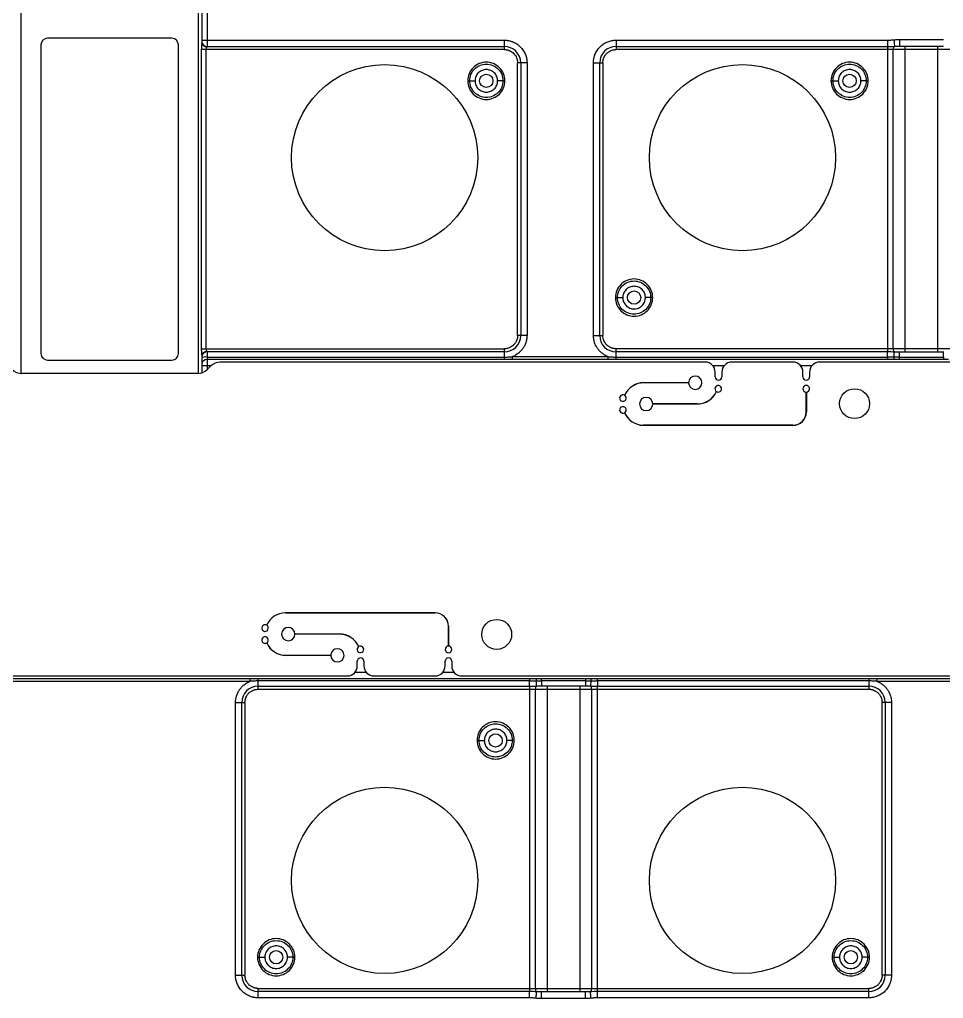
# Model space of a CAD drawing. Header units: millimetres. Extents: x -1 to 1576, y 30 to 633.
# Drawn here: x 791.5 to 930.4, y 334.9 to 482.1 of the extents above; entities that cross this region are included whole.
import ezdxf

# ---------------------------------------------------------------- set-up
doc = ezdxf.new("R2010")
doc.units = ezdxf.units.MM

msp = doc.modelspace()

# ---------------------------------------------------------------- linework, layer by layer
at = {"color": 7, "linetype": 'Continuous', "lineweight": 25}
for p, q in [((791.68, 428.85), (791.68, 535.27)), ((818.35, 428.85), (818.35, 535.27)), ((819.65, 486.15), (819.65, 477.97)), ((818.85, 485.35), (818.85, 478.78)), ((814.35, 479.25), (795.68, 479.25)), ((818.85, 478.65), (818.83, 478.39)), ((818.85, 478.97), (864.35, 478.97)), ((864.35, 478.97), (864.35, 477.55)), ((881.17, 478.97), (921.98, 478.97)), ((881.17, 478.97), (881.17, 477.55)), ((923.77, 479.05), (930.39, 479.05)), ((794.68, 478.25), (794.68, 431.85)), ((815.35, 431.85), (815.35, 478.25)), ((818.79, 477.55), (818.79, 432.55)), ((864.35, 477.55), (819.5, 477.55)), ((819.5, 432.55), (819.5, 477.55)), ((819.65, 478.02), (864.35, 478.02)), ((881.17, 478.02), (921.98, 478.02)), ((972.99, 477.55), (881.17, 477.55)), ((921.98, 478.02), (921.98, 432.08)), ((922.86, 432.55), (922.86, 477.55)), ((923.72, 478.05), (923.77, 478.06)), ((923.77, 478.05), (930.39, 478.05)), ((924.6, 478.05), (924.6, 432.05)), ((929.56, 432.05), (929.56, 478.05)), ((867.77, 475.55), (866.35, 475.55)), ((866.35, 434.55), (866.35, 475.55)), ((866.82, 475.55), (866.82, 434.55)), ((867.77, 475.55), (867.77, 434.55)), ((877.76, 434.55), (877.76, 475.55)), ((877.76, 475.55), (879.17, 475.55)), ((878.7, 434.55), (878.7, 475.55)), ((879.17, 475.55), (879.17, 434.55)), ((867.77, 434.55), (866.35, 434.55)), ((877.76, 434.55), (879.17, 434.55)), ((819.5, 432.55), (864.35, 432.55)), ((819.65, 432.13), (819.65, 429.41)), ((864.35, 432.08), (819.65, 432.08)), ((864.35, 432.55), (864.35, 431.31)), ((865.61, 431.38), (879.91, 431.38)), ((881.17, 431.31), (881.17, 432.55)), ((972.99, 432.55), (881.17, 432.55)), ((921.98, 432.08), (881.17, 432.08)), ((923.77, 432.04), (923.67, 432.05)), ((930.39, 432.05), (923.77, 432.05)), ((930.44, 432.05), (930.39, 432.05)), ((795.68, 430.85), (814.35, 430.85)), ((818.85, 430.23), (818.85, 428.94)), ((818.85, 430.05), (820.3, 430.05)), ((819.65, 431.31), (864.35, 431.31)), ((864.35, 430.94), (819.65, 430.94)), ((820.21, 429.97), (819.68, 429.44)), ((894.57, 430.55), (821.62, 430.55)), ((879.91, 430.94), (865.61, 430.94)), ((881.17, 431.31), (921.98, 431.31)), ((921.98, 430.94), (881.17, 430.94)), ((895.69, 430.05), (897.45, 430.05)), ((907.77, 430.55), (898.57, 430.55)), ((908.89, 430.05), (910.65, 430.05)), ((1002.21, 430.55), (911.77, 430.55)), ((923.77, 431.28), (930.39, 431.28)), ((930.39, 430.95), (923.77, 430.95)), ((930.39, 431.28), (930.39, 430.95)), ((818.27, 428.85), (791.77, 428.85)), ((896.07, 428.35), (896.07, 429.05)), ((897.07, 429.05), (897.07, 428.35)), ((909.27, 428.35), (909.27, 429.05)), ((910.27, 429.05), (910.27, 428.35)), ((885.35, 427.46), (892.07, 427.46)), ((892.07, 427.45), (885.35, 427.45)), ((909.77, 423.05), (909.77, 426.05)), ((909.78, 426.05), (909.78, 423.05)), ((886.69, 424.26), (893.37, 424.26)), ((893.37, 424.25), (886.69, 424.25)), ((885.26, 421.06), (907.77, 421.06)), ((907.77, 421.05), (885.26, 421.05)), ((831.44, 392.86), (853.95, 392.86)), ((853.95, 392.85), (831.44, 392.85)), ((855.95, 387.85), (855.95, 390.85)), ((855.96, 390.85), (855.96, 387.85)), ((832.87, 389.66), (839.55, 389.66)), ((839.55, 389.65), (832.87, 389.65)), ((831.53, 386.46), (838.25, 386.46)), ((838.25, 386.45), (831.53, 386.45)), ((842.25, 384.85), (842.25, 385.55)), ((843.25, 385.55), (843.25, 384.85)), ((855.45, 384.85), (855.45, 385.55)), ((856.45, 385.55), (856.45, 384.85)), ((721.46, 383.35), (840.75, 383.35)), ((783.94, 382.97), (826.09, 382.97)), ((827.35, 382.96), (868.16, 382.96)), ((843.63, 383.85), (841.87, 383.85)), ((844.75, 383.35), (853.95, 383.35)), ((856.83, 383.85), (855.07, 383.85)), ((857.95, 383.35), (948.39, 383.35)), ((869.95, 382.95), (876.57, 382.95)), ((878.36, 382.96), (919.17, 382.96)), ((920.43, 382.97), (933.73, 382.97)), ((826.09, 382.53), (783.94, 382.53)), ((868.16, 382.6), (827.35, 382.6)), ((827.35, 381.35), (827.35, 382.6)), ((827.35, 381.82), (868.16, 381.82)), ((827.35, 381.35), (919.17, 381.35)), ((868.16, 381.82), (868.16, 335.88)), ((869.04, 336.35), (869.04, 381.35)), ((869.9, 381.85), (869.95, 381.86)), ((876.57, 382.62), (869.95, 382.62)), ((869.95, 381.85), (876.57, 381.85)), ((870.78, 381.85), (870.78, 335.85)), ((875.74, 335.85), (875.74, 381.85)), ((876.57, 381.86), (876.62, 381.85)), ((877.49, 381.35), (877.49, 336.35)), ((919.17, 382.6), (878.36, 382.6)), ((878.36, 381.82), (919.17, 381.82)), ((878.36, 335.88), (878.36, 381.82)), ((919.17, 382.6), (919.17, 381.35)), ((933.73, 382.53), (920.43, 382.53)), ((823.94, 338.35), (823.94, 379.35)), ((823.94, 379.35), (825.35, 379.35)), ((824.88, 338.35), (824.88, 379.35)), ((825.35, 379.35), (825.35, 338.35)), ((922.59, 379.35), (921.17, 379.35)), ((921.17, 338.35), (921.17, 379.35)), ((921.64, 379.35), (921.64, 338.35)), ((922.59, 379.35), (922.59, 338.35)), ((823.94, 338.35), (825.35, 338.35)), ((922.59, 338.35), (921.17, 338.35)), ((827.35, 334.94), (827.35, 336.35)), ((827.35, 336.35), (919.17, 336.35)), ((868.16, 335.88), (827.35, 335.88)), ((876.57, 335.85), (869.95, 335.85)), ((876.62, 335.85), (876.57, 335.85)), ((919.17, 335.88), (878.36, 335.88)), ((919.17, 334.94), (919.17, 336.35)), ((868.16, 334.94), (827.35, 334.94)), ((876.57, 334.85), (869.95, 334.85)), ((919.17, 334.94), (878.36, 334.94))]:
    msp.add_line(p, q, dxfattribs=at)
for centre, radius in [((846.35, 461.3), 14), ((900.17, 461.3), 14), ((917.03, 424.3), 2.25), ((863.21, 389.6), 2.25), ((846.35, 352.6), 14), ((900.17, 352.6), 14)]:
    msp.add_circle(centre, radius, dxfattribs=at)
at = {"color": 141}
for centre in [(861.65, 472.85), (916.28, 472.85), (883.87, 440.25), (863.05, 373.65), (830.05, 341.05), (916.47, 341.05)]:
    msp.add_circle(centre, 1, dxfattribs=at)
at = {"color": 7, "linetype": 'Continuous', "lineweight": 25}
for centre, radius, start, end in [((795.68, 478.25), 1, 90, 180), ((814.35, 478.25), 1, 360, 90), ((819.63, 478.8), 0.778, 181.7358, 271.6365), ((864.35, 475.55), 2.47, 0, 90), ((881.17, 475.55), 2.47, 90, 180), ((923.41, 477.63), 0.562, 132.435, 187.8232), ((864.35, 434.55), 2.47, 270, 360), ((881.17, 434.55), 2.47, 180, 270), ((795.68, 431.85), 1, 180, 270), ((814.35, 431.85), 1, 270, 0), ((819.63, 431.3), 0.778, 88.3635, 178.2642), ((923.41, 432.48), 0.562, 172.1767, 227.5651), ((819.46, 430.02), 1.31, 81.4434, 117.6213), ((819.61, 430.19), 0.76, 86.9135, 176.5385), ((821.62, 428.55), 2, 90, 135), ((894.57, 429.05), 1.5, 360, 90), ((898.57, 429.05), 1.5, 90, 180), ((907.77, 429.05), 1.5, 360, 90), ((911.77, 429.05), 1.5, 90, 180), ((791.77, 430.85), 2, 225, 270), ((818.27, 430.85), 2, 270, 315), ((893.07, 427.45), 1, 180.2864, 179.714), ((885.35, 424.25), 3.2, 90.0002, 155.3911), ((885.35, 424.25), 3.19, 90.0002, 155.4086), ((896.53, 426.55), 0.5, 240.4, 239.2487), ((896.57, 428.35), 0.5, 180, 0), ((909.77, 428.35), 0.5, 180, 360), ((909.77, 426.55), 0.5, 270.573, 269.427), ((882.19, 425.15), 0.5, 60.4208, 59.27), ((893.37, 427.45), 3.19, 270.0002, 335.4017), ((893.37, 427.45), 3.2, 270.0002, 335.3842), ((885.69, 424.25), 1, 0.2867, 359.7138), ((882.19, 423.35), 0.5, 300.7523, 299.6009), ((885.35, 424.25), 3.21, 204.6144, 268.4153), ((885.35, 424.25), 3.2, 204.597, 268.4128), ((907.77, 423.05), 2.01, 270, 0), ((907.77, 423.05), 1.99, 270, 0), ((831.53, 389.65), 3.21, 91.5822, 155.3856), ((831.53, 389.65), 3.2, 91.5847, 155.403), ((853.95, 390.85), 2, 360, 90), ((853.95, 390.85), 1.99, 360, 90), ((828.37, 390.55), 0.5, 60.3991, 59.2477), ((831.87, 389.65), 1, 0.2862, 359.7133), ((828.37, 388.75), 0.5, 300.73, 299.5792), ((839.55, 386.45), 3.2, 24.6158, 89.9998), ((839.55, 386.45), 3.19, 24.5983, 89.9998), ((831.53, 389.65), 3.2, 204.6089, 269.9998), ((831.53, 389.65), 3.19, 204.5914, 269.9998), ((839.25, 386.45), 1, 180.286, 179.7136), ((842.71, 387.35), 0.5, 120.7513, 119.6), ((855.95, 387.35), 0.5, 90.573, 89.427), ((842.75, 385.55), 0.5, 360, 180), ((855.95, 385.55), 0.5, 0, 180), ((840.75, 384.85), 1.5, 270, 0), ((844.75, 384.85), 1.5, 180, 270), ((853.95, 384.85), 1.5, 270, 0), ((857.95, 384.85), 1.5, 180, 270), ((827.35, 379.35), 2.47, 90, 180), ((869.59, 381.43), 0.562, 132.435, 187.8232), ((876.93, 381.43), 0.562, 352.1767, 47.5651), ((919.17, 379.35), 2.47, 0, 90), ((827.35, 338.35), 2.47, 180, 270), ((919.17, 338.35), 2.47, 270, 360), ((869.59, 336.28), 0.562, 172.1767, 227.5651), ((876.93, 336.28), 0.562, 312.435, 7.8232)]:
    msp.add_arc(centre, radius, start, end, dxfattribs=at)
for points, knots in [([(818.87, 478.52), (818.86, 478.5), (818.86, 478.47), (818.85, 478.43), (818.84, 478.4)], [0, 0, 0, 0, 0.467361, 1, 1, 1, 1]), ([(818.85, 478.65), (818.85, 478.47), (818.94, 478.3), (819.24, 478.05), (819.44, 477.97), (819.65, 477.97)], [0, 0, 0, 0, 0.5, 0.5, 1, 1, 1, 1]), ([(864.35, 478.97), (864.41, 478.97), (864.54, 478.96), (864.72, 478.95), (864.9, 478.92), (865.08, 478.89), (865.26, 478.85), (865.43, 478.79), (865.77, 478.67), (866.24, 478.43), (866.78, 477.98), (867.23, 477.44), (867.49, 476.93), (867.64, 476.51), (867.71, 476.19), (867.76, 475.88), (867.76, 475.66), (867.77, 475.55)], [0, 0, 0, 0, 0.034552, 0.068858, 0.103016, 0.137128, 0.171294, 0.205615, 0.240191, 0.37006, 0.500029, 0.629897, 0.759866, 0.820152, 0.879909, 0.939678, 1, 1, 1, 1]), ([(877.76, 475.55), (877.76, 475.61), (877.76, 475.74), (877.77, 475.92), (877.8, 476.1), (877.83, 476.28), (877.88, 476.46), (877.93, 476.64), (878.05, 476.97), (878.3, 477.44), (878.74, 477.98), (879.28, 478.43), (879.79, 478.69), (880.22, 478.84), (880.53, 478.91), (880.85, 478.96), (881.06, 478.96), (881.17, 478.97)], [0, 0, 0, 0, 0.034552, 0.068858, 0.103016, 0.137128, 0.171294, 0.205615, 0.240191, 0.37006, 0.500029, 0.629897, 0.759866, 0.820152, 0.879909, 0.939678, 1, 1, 1, 1]), ([(921.98, 478.97), (922.06, 478.97), (922.22, 478.97), (922.45, 478.98), (922.7, 479.01), (922.87, 479.02), (922.95, 479.03)], [0, 0, 0, 0, 0.232371, 0.485289, 0.737412, 1, 1, 1, 1]), ([(921.98, 478.97), (921.98, 478.76), (921.98, 478.56), (921.98, 478.22), (921.98, 478.09), (921.98, 478.02)], [0, 0, 0, 0, 0.5, 0.5, 1, 1, 1, 1]), ([(922.95, 479.03), (923.01, 479.03), (923.13, 479.04), (923.32, 479.05), (923.54, 479.05), (923.69, 479.05), (923.77, 479.05)], [0, 0, 0, 0, 0.207871, 0.443757, 0.707773, 1, 1, 1, 1]), ([(922.95, 479.03), (922.97, 478.79), (922.99, 478.56), (923.02, 478.21), (923.03, 478.08), (923.03, 478.04)], [0, 0, 0, 0, 0.5, 0.5, 1, 1, 1, 1]), ([(923.77, 479.05), (923.77, 478.79), (923.77, 478.53), (923.77, 478.16), (923.77, 478.05), (923.77, 478.05)], [0, 0, 0, 0, 0.5, 0.5, 1, 1, 1, 1]), ([(818.83, 478.39), (818.83, 478.3), (818.81, 478.04), (818.8, 477.75), (818.79, 477.55)], [0, 0, 0, 0, 0.326958, 1, 1, 1, 1]), ([(819.5, 477.55), (819.36, 477.55), (819.21, 477.55), (818.96, 477.55), (818.86, 477.55), (818.79, 477.55)], [0, 0, 0, 0, 0.5, 0.5, 1, 1, 1, 1]), ([(819.5, 477.55), (819.5, 477.63), (819.53, 477.7), (819.58, 477.81), (819.6, 477.84), (819.64, 477.91), (819.65, 477.95), (819.65, 477.97)], [0, 0, 0, 0, 0.5, 0.5, 0.75, 0.75, 1, 1, 1, 1]), ([(864.35, 477.55), (864.39, 477.55), (864.48, 477.55), (864.61, 477.54), (864.74, 477.52), (864.87, 477.49), (864.99, 477.45), (865.2, 477.37), (865.47, 477.23), (865.77, 476.98), (866.03, 476.67), (866.19, 476.36), (866.29, 476.07), (866.34, 475.81), (866.35, 475.64), (866.35, 475.55)], [0, 0, 0, 0, 0.041979, 0.083607, 0.125063, 0.166528, 0.208185, 0.250211, 0.375054, 0.500065, 0.624908, 0.749919, 0.833484, 0.91636, 1, 1, 1, 1]), ([(879.17, 475.55), (879.17, 475.6), (879.17, 475.68), (879.19, 475.8), (879.2, 475.93), (879.23, 476.05), (879.27, 476.17), (879.34, 476.38), (879.49, 476.66), (879.75, 476.98), (880.06, 477.24), (880.38, 477.4), (880.67, 477.5), (880.92, 477.54), (881.09, 477.55), (881.17, 477.55)], [0, 0, 0, 0, 0.040276, 0.080243, 0.120058, 0.159883, 0.199877, 0.240199, 0.370043, 0.500057, 0.629901, 0.759916, 0.840121, 0.919721, 1, 1, 1, 1]), ([(864.45, 472.85), (864.45, 473.22), (864.38, 473.59), (864.1, 474.26), (863.89, 474.57), (863.37, 475.09), (863.06, 475.3), (862.38, 475.58), (862.02, 475.65), (861.28, 475.65), (860.92, 475.58), (860.24, 475.3), (859.93, 475.09), (859.41, 474.57), (859.2, 474.26), (858.92, 473.59), (858.85, 473.22), (858.85, 472.85)], [0, 0, 0, 0, 0.125, 0.125, 0.25, 0.25, 0.375, 0.375, 0.5, 0.5, 0.625, 0.625, 0.75, 0.75, 0.875, 0.875, 1, 1, 1, 1]), ([(919.08, 472.85), (919.08, 473.22), (919.01, 473.59), (918.73, 474.26), (918.52, 474.57), (918, 475.09), (917.69, 475.3), (917.02, 475.58), (916.65, 475.65), (915.92, 475.65), (915.55, 475.58), (914.87, 475.3), (914.56, 475.09), (914.05, 474.57), (913.84, 474.26), (913.56, 473.59), (913.48, 473.22), (913.48, 472.85)], [0, 0, 0, 0, 0.125, 0.125, 0.25, 0.25, 0.375, 0.375, 0.5, 0.5, 0.625, 0.625, 0.75, 0.75, 0.875, 0.875, 1, 1, 1, 1]), ([(859.15, 472.85), (859.15, 473.18), (859.22, 473.51), (859.47, 474.11), (859.65, 474.39), (860.11, 474.85), (860.39, 475.04), (861, 475.29), (861.32, 475.35), (861.98, 475.35), (862.31, 475.29), (862.91, 475.04), (863.19, 474.85), (863.65, 474.39), (863.84, 474.11), (864.09, 473.51), (864.15, 473.18), (864.15, 472.85)], [0, 0, 0, 0, 0.125, 0.125, 0.25, 0.25, 0.375, 0.375, 0.5, 0.5, 0.625, 0.625, 0.75, 0.75, 0.875, 0.875, 1, 1, 1, 1]), ([(863.35, 472.85), (863.35, 472.9), (863.35, 472.99), (863.33, 473.12), (863.31, 473.25), (863.27, 473.38), (863.2, 473.57), (863.07, 473.8), (862.86, 474.06), (862.6, 474.28), (862.31, 474.43), (861.99, 474.53), (861.65, 474.56), (861.32, 474.53), (861, 474.43), (860.7, 474.28), (860.44, 474.06), (860.23, 473.8), (860.09, 473.54), (860, 473.29), (859.96, 473.08), (859.95, 472.93), (859.95, 472.85)], [0, 0, 0, 0, 0.025179, 0.05013, 0.075011, 0.099978, 0.125186, 0.187587, 0.250092, 0.312501, 0.375011, 0.437475, 0.50004, 0.562505, 0.625066, 0.687464, 0.749971, 0.812374, 0.874873, 0.916678, 0.958145, 1, 1, 1, 1]), ([(913.78, 472.85), (913.78, 473.18), (913.85, 473.51), (914.1, 474.11), (914.29, 474.39), (914.75, 474.85), (915.02, 475.04), (915.63, 475.29), (915.96, 475.35), (916.61, 475.35), (916.94, 475.29), (917.54, 475.04), (917.82, 474.85), (918.28, 474.39), (918.47, 474.11), (918.72, 473.51), (918.78, 473.18), (918.78, 472.85)], [0, 0, 0, 0, 0.125, 0.125, 0.25, 0.25, 0.375, 0.375, 0.5, 0.5, 0.625, 0.625, 0.75, 0.75, 0.875, 0.875, 1, 1, 1, 1]), ([(917.98, 472.85), (917.98, 472.9), (917.98, 472.99), (917.97, 473.12), (917.94, 473.25), (917.9, 473.38), (917.83, 473.57), (917.71, 473.8), (917.49, 474.06), (917.24, 474.28), (916.94, 474.43), (916.62, 474.53), (916.28, 474.56), (915.95, 474.53), (915.63, 474.43), (915.33, 474.28), (915.07, 474.06), (914.86, 473.8), (914.72, 473.54), (914.64, 473.29), (914.59, 473.08), (914.59, 472.93), (914.58, 472.85)], [0, 0, 0, 0, 0.025179, 0.05013, 0.075011, 0.099978, 0.125186, 0.187587, 0.250092, 0.312501, 0.37501, 0.437474, 0.50004, 0.562505, 0.625066, 0.687464, 0.749971, 0.812374, 0.874873, 0.916678, 0.958145, 1, 1, 1, 1]), ([(858.85, 472.85), (858.85, 472.49), (858.92, 472.12), (859.2, 471.44), (859.41, 471.13), (859.93, 470.61), (860.24, 470.41), (860.92, 470.13), (861.28, 470.05), (862.02, 470.05), (862.38, 470.13), (863.06, 470.41), (863.37, 470.61), (863.89, 471.13), (864.1, 471.44), (864.38, 472.12), (864.45, 472.49), (864.45, 472.85)], [0, 0, 0, 0, 0.125, 0.125, 0.25, 0.25, 0.375, 0.375, 0.5, 0.5, 0.625, 0.625, 0.75, 0.75, 0.875, 0.875, 1, 1, 1, 1]), ([(858.85, 472.85), (858.93, 472.85), (859.01, 472.85), (859.12, 472.85), (859.15, 472.85), (859.15, 472.85)], [0, 0, 0, 0, 0.5, 0.5, 1, 1, 1, 1]), ([(864.15, 472.85), (864.15, 472.53), (864.09, 472.2), (863.84, 471.59), (863.65, 471.32), (863.19, 470.85), (862.91, 470.67), (862.31, 470.42), (861.98, 470.35), (861.32, 470.35), (861, 470.42), (860.39, 470.67), (860.11, 470.85), (859.65, 471.32), (859.47, 471.59), (859.22, 472.2), (859.15, 472.53), (859.15, 472.85)], [0, 0, 0, 0, 0.125, 0.125, 0.25, 0.25, 0.375, 0.375, 0.5, 0.5, 0.625, 0.625, 0.75, 0.75, 0.875, 0.875, 1, 1, 1, 1]), ([(859.15, 472.85), (859.15, 472.85), (859.24, 472.85), (859.53, 472.85), (859.74, 472.85), (859.95, 472.85)], [0, 0, 0, 0, 0.5, 0.5, 1, 1, 1, 1]), ([(859.95, 472.85), (859.95, 472.81), (859.95, 472.72), (859.97, 472.59), (860, 472.46), (860.03, 472.33), (860.1, 472.14), (860.23, 471.9), (860.44, 471.64), (860.7, 471.43), (861, 471.27), (861.32, 471.17), (861.65, 471.14), (861.98, 471.17), (862.31, 471.27), (862.6, 471.43), (862.86, 471.64), (863.07, 471.9), (863.21, 472.17), (863.3, 472.41), (863.34, 472.63), (863.35, 472.78), (863.35, 472.85)], [0, 0, 0, 0, 0.025108, 0.050018, 0.074887, 0.09987, 0.125122, 0.187514, 0.250079, 0.312484, 0.374988, 0.437452, 0.500017, 0.562482, 0.625047, 0.687453, 0.749962, 0.812367, 0.874868, 0.916676, 0.958145, 1, 1, 1, 1]), ([(864.15, 472.85), (864.15, 472.85), (864.06, 472.85), (863.77, 472.85), (863.56, 472.85), (863.35, 472.85)], [0, 0, 0, 0, 0.5, 0.5, 1, 1, 1, 1]), ([(864.15, 472.85), (864.15, 472.85), (864.06, 472.85), (863.77, 472.85), (863.56, 472.85), (863.35, 472.85)], [0, 0, 0, 0, 0.5, 0.5, 1, 1, 1, 1]), ([(864.15, 472.85), (864.15, 472.85), (864.18, 472.85), (864.29, 472.85), (864.37, 472.85), (864.45, 472.85)], [0, 0, 0, 0, 0.5, 0.5, 1, 1, 1, 1]), ([(913.48, 472.85), (913.56, 472.85), (913.64, 472.85), (913.75, 472.85), (913.78, 472.85), (913.78, 472.85)], [0, 0, 0, 0, 0.5, 0.5, 1, 1, 1, 1]), ([(913.48, 472.85), (913.48, 472.49), (913.56, 472.12), (913.84, 471.44), (914.05, 471.13), (914.56, 470.61), (914.87, 470.41), (915.55, 470.13), (915.92, 470.05), (916.65, 470.05), (917.02, 470.13), (917.69, 470.41), (918, 470.61), (918.52, 471.13), (918.73, 471.44), (919.01, 472.12), (919.08, 472.49), (919.08, 472.85)], [0, 0, 0, 0, 0.125, 0.125, 0.25, 0.25, 0.375, 0.375, 0.5, 0.5, 0.625, 0.625, 0.75, 0.75, 0.875, 0.875, 1, 1, 1, 1]), ([(918.78, 472.85), (918.78, 472.53), (918.72, 472.2), (918.47, 471.59), (918.28, 471.32), (917.82, 470.85), (917.54, 470.67), (916.94, 470.42), (916.61, 470.35), (915.96, 470.35), (915.63, 470.42), (915.02, 470.67), (914.75, 470.85), (914.29, 471.32), (914.1, 471.59), (913.85, 472.2), (913.78, 472.53), (913.78, 472.85)], [0, 0, 0, 0, 0.125, 0.125, 0.25, 0.25, 0.375, 0.375, 0.5, 0.5, 0.625, 0.625, 0.75, 0.75, 0.875, 0.875, 1, 1, 1, 1]), ([(913.78, 472.85), (913.78, 472.85), (913.87, 472.85), (914.17, 472.85), (914.37, 472.85), (914.58, 472.85)], [0, 0, 0, 0, 0.5, 0.5, 1, 1, 1, 1]), ([(914.58, 472.85), (914.59, 472.81), (914.59, 472.72), (914.6, 472.59), (914.63, 472.46), (914.67, 472.33), (914.73, 472.14), (914.86, 471.9), (915.07, 471.64), (915.33, 471.43), (915.63, 471.27), (915.95, 471.17), (916.28, 471.14), (916.62, 471.17), (916.94, 471.27), (917.24, 471.43), (917.49, 471.64), (917.71, 471.9), (917.85, 472.17), (917.93, 472.41), (917.98, 472.63), (917.98, 472.78), (917.98, 472.85)], [0, 0, 0, 0, 0.025108, 0.050018, 0.074887, 0.09987, 0.125122, 0.187514, 0.250079, 0.312484, 0.374988, 0.437452, 0.500017, 0.562482, 0.625047, 0.687453, 0.749962, 0.812367, 0.874868, 0.916676, 0.958145, 1, 1, 1, 1]), ([(918.78, 472.85), (918.78, 472.85), (918.7, 472.85), (918.4, 472.85), (918.19, 472.85), (917.98, 472.85)], [0, 0, 0, 0, 0.5, 0.5, 1, 1, 1, 1]), ([(918.78, 472.85), (918.78, 472.85), (918.82, 472.85), (918.93, 472.85), (919.01, 472.85), (919.08, 472.85)], [0, 0, 0, 0, 0.5, 0.5, 1, 1, 1, 1]), ([(886.67, 440.25), (886.67, 440.62), (886.6, 440.99), (886.32, 441.66), (886.11, 441.97), (885.59, 442.49), (885.28, 442.7), (884.6, 442.98), (884.24, 443.05), (883.5, 443.05), (883.14, 442.98), (882.46, 442.7), (882.15, 442.49), (881.63, 441.97), (881.42, 441.66), (881.14, 440.99), (881.07, 440.62), (881.07, 440.25)], [0, 0, 0, 0, 0.125, 0.125, 0.25, 0.25, 0.375, 0.375, 0.5, 0.5, 0.625, 0.625, 0.75, 0.75, 0.875, 0.875, 1, 1, 1, 1]), ([(881.37, 440.25), (881.37, 440.58), (881.44, 440.91), (881.69, 441.51), (881.87, 441.79), (882.33, 442.25), (882.61, 442.44), (883.22, 442.69), (883.54, 442.75), (884.2, 442.75), (884.53, 442.69), (885.13, 442.44), (885.41, 442.25), (885.87, 441.79), (886.06, 441.51), (886.31, 440.91), (886.37, 440.58), (886.37, 440.25)], [0, 0, 0, 0, 0.125, 0.125, 0.25, 0.25, 0.375, 0.375, 0.5, 0.5, 0.625, 0.625, 0.75, 0.75, 0.875, 0.875, 1, 1, 1, 1]), ([(885.57, 440.25), (885.57, 440.3), (885.57, 440.39), (885.55, 440.52), (885.53, 440.65), (885.49, 440.78), (885.42, 440.97), (885.29, 441.2), (885.08, 441.46), (884.82, 441.68), (884.53, 441.83), (884.21, 441.93), (883.87, 441.96), (883.54, 441.93), (883.22, 441.83), (882.92, 441.68), (882.66, 441.46), (882.45, 441.2), (882.31, 440.94), (882.22, 440.69), (882.18, 440.48), (882.17, 440.33), (882.17, 440.25)], [0, 0, 0, 0, 0.025179, 0.05013, 0.075011, 0.099978, 0.125186, 0.187587, 0.250092, 0.312501, 0.375011, 0.437474, 0.50004, 0.562505, 0.625066, 0.687464, 0.749971, 0.812374, 0.874873, 0.916678, 0.958145, 1, 1, 1, 1]), ([(881.07, 440.25), (881.15, 440.25), (881.23, 440.25), (881.34, 440.25), (881.37, 440.25), (881.37, 440.25)], [0, 0, 0, 0, 0.5, 0.5, 1, 1, 1, 1]), ([(881.07, 440.25), (881.07, 439.89), (881.14, 439.52), (881.42, 438.84), (881.63, 438.53), (882.15, 438.01), (882.46, 437.81), (883.14, 437.53), (883.5, 437.45), (884.24, 437.45), (884.6, 437.53), (885.28, 437.81), (885.59, 438.01), (886.11, 438.53), (886.32, 438.84), (886.6, 439.52), (886.67, 439.89), (886.67, 440.25)], [0, 0, 0, 0, 0.125, 0.125, 0.25, 0.25, 0.375, 0.375, 0.5, 0.5, 0.625, 0.625, 0.75, 0.75, 0.875, 0.875, 1, 1, 1, 1]), ([(886.37, 440.25), (886.37, 439.93), (886.31, 439.6), (886.06, 438.99), (885.87, 438.72), (885.41, 438.25), (885.13, 438.07), (884.53, 437.82), (884.2, 437.75), (883.54, 437.75), (883.22, 437.82), (882.61, 438.07), (882.33, 438.25), (881.87, 438.72), (881.69, 438.99), (881.44, 439.6), (881.37, 439.93), (881.37, 440.25)], [0, 0, 0, 0, 0.125, 0.125, 0.25, 0.25, 0.375, 0.375, 0.5, 0.5, 0.625, 0.625, 0.75, 0.75, 0.875, 0.875, 1, 1, 1, 1]), ([(881.37, 440.25), (881.37, 440.25), (881.46, 440.25), (881.75, 440.25), (881.96, 440.25), (882.17, 440.25)], [0, 0, 0, 0, 0.5, 0.5, 1, 1, 1, 1]), ([(881.37, 440.25), (881.37, 440.25), (881.46, 440.25), (881.75, 440.25), (881.96, 440.25), (882.17, 440.25)], [0, 0, 0, 0, 0.5, 0.5, 1, 1, 1, 1]), ([(882.17, 440.25), (882.17, 440.21), (882.17, 440.12), (882.19, 439.99), (882.22, 439.86), (882.25, 439.73), (882.32, 439.54), (882.45, 439.3), (882.66, 439.04), (882.92, 438.83), (883.22, 438.67), (883.54, 438.57), (883.87, 438.54), (884.2, 438.57), (884.53, 438.67), (884.82, 438.83), (885.08, 439.04), (885.29, 439.3), (885.43, 439.57), (885.52, 439.81), (885.56, 440.03), (885.57, 440.18), (885.57, 440.25)], [0, 0, 0, 0, 0.025108, 0.050018, 0.074887, 0.09987, 0.125122, 0.187514, 0.250079, 0.312484, 0.374988, 0.437452, 0.500017, 0.562482, 0.625047, 0.687453, 0.749962, 0.812367, 0.874868, 0.916676, 0.958145, 1, 1, 1, 1]), ([(886.37, 440.25), (886.37, 440.25), (886.28, 440.25), (885.99, 440.25), (885.78, 440.25), (885.57, 440.25)], [0, 0, 0, 0, 0.5, 0.5, 1, 1, 1, 1]), ([(886.37, 440.25), (886.37, 440.25), (886.4, 440.25), (886.51, 440.25), (886.59, 440.25), (886.67, 440.25)], [0, 0, 0, 0, 0.5, 0.5, 1, 1, 1, 1]), ([(866.35, 434.55), (866.35, 434.51), (866.35, 434.43), (866.34, 434.3), (866.32, 434.18), (866.29, 434.06), (866.25, 433.94), (866.18, 433.73), (866.04, 433.45), (865.77, 433.13), (865.46, 432.87), (865.14, 432.7), (864.85, 432.61), (864.6, 432.56), (864.44, 432.56), (864.35, 432.55)], [0, 0, 0, 0, 0.040276, 0.080243, 0.120058, 0.159883, 0.199877, 0.240199, 0.370043, 0.500057, 0.629901, 0.759916, 0.840121, 0.919721, 1, 1, 1, 1]), ([(867.77, 434.55), (867.76, 434.5), (867.76, 434.39), (867.75, 434.22), (867.73, 434.06), (867.7, 433.89), (867.67, 433.73), (867.59, 433.46), (867.45, 433.08), (867.19, 432.63), (866.86, 432.22), (866.52, 431.91), (866.2, 431.68), (865.92, 431.51), (865.71, 431.42), (865.61, 431.38)], [0, 0, 0, 0, 0.040883, 0.08158, 0.122187, 0.162802, 0.203521, 0.244441, 0.372171, 0.500035, 0.627766, 0.75563, 0.837187, 0.918385, 1, 1, 1, 1]), ([(879.91, 431.38), (879.86, 431.4), (879.76, 431.44), (879.61, 431.52), (879.46, 431.59), (879.32, 431.68), (879.18, 431.77), (878.96, 431.95), (878.66, 432.22), (878.34, 432.63), (878.08, 433.08), (877.91, 433.51), (877.82, 433.89), (877.77, 434.22), (877.76, 434.44), (877.76, 434.55)], [0, 0, 0, 0, 0.040883, 0.08158, 0.122187, 0.162802, 0.203521, 0.244441, 0.372171, 0.500035, 0.627766, 0.75563, 0.837187, 0.918385, 1, 1, 1, 1]), ([(881.17, 432.55), (881.13, 432.55), (881.04, 432.56), (880.92, 432.57), (880.8, 432.59), (880.67, 432.61), (880.55, 432.65), (880.35, 432.72), (880.06, 432.87), (879.75, 433.13), (879.49, 433.45), (879.32, 433.77), (879.23, 434.05), (879.18, 434.3), (879.17, 434.47), (879.17, 434.55)], [0, 0, 0, 0, 0.040276, 0.080243, 0.120058, 0.159883, 0.199877, 0.240199, 0.370043, 0.500057, 0.629901, 0.759916, 0.840121, 0.919721, 1, 1, 1, 1]), ([(818.79, 432.55), (818.79, 432.36), (818.8, 432.16), (818.82, 431.89), (818.83, 431.79), (818.85, 431.62), (818.85, 431.53), (818.85, 431.46)], [0, 0, 0, 0, 0.5, 0.5, 0.75, 0.75, 1, 1, 1, 1]), ([(818.79, 432.55), (818.86, 432.55), (818.96, 432.55), (819.21, 432.55), (819.36, 432.55), (819.5, 432.55)], [0, 0, 0, 0, 0.5, 0.5, 1, 1, 1, 1]), ([(819.65, 432.13), (819.44, 432.13), (819.24, 432.06), (818.94, 431.81), (818.85, 431.64), (818.85, 431.46)], [0, 0, 0, 0, 0.5, 0.5, 1, 1, 1, 1]), ([(819.65, 432.13), (819.65, 432.16), (819.64, 432.19), (819.6, 432.26), (819.58, 432.3), (819.53, 432.4), (819.5, 432.48), (819.5, 432.55)], [0, 0, 0, 0, 0.25, 0.25, 0.5, 0.5, 1, 1, 1, 1]), ([(864.35, 431.31), (864.45, 431.31), (864.66, 431.31), (864.97, 431.32), (865.29, 431.34), (865.5, 431.37), (865.61, 431.38)], [0, 0, 0, 0, 0.245457, 0.492199, 0.742868, 1, 1, 1, 1]), ([(865.61, 430.94), (865.61, 430.98), (865.61, 431.04), (865.61, 431.2), (865.61, 431.29), (865.61, 431.38)], [0, 0, 0, 0, 0.5, 0.5, 1, 1, 1, 1]), ([(879.91, 431.38), (879.91, 431.29), (879.91, 431.2), (879.91, 431.04), (879.91, 430.98), (879.91, 430.94)], [0, 0, 0, 0, 0.5, 0.5, 1, 1, 1, 1]), ([(879.91, 431.38), (880, 431.37), (880.17, 431.35), (880.42, 431.33), (880.67, 431.32), (880.92, 431.31), (881.09, 431.31), (881.17, 431.31)], [0, 0, 0, 0, 0.206312, 0.408164, 0.606837, 0.80366, 1, 1, 1, 1]), ([(921.98, 431.31), (921.98, 431.48), (921.98, 431.65), (921.98, 431.92), (921.98, 432.02), (921.98, 432.08)], [0, 0, 0, 0, 0.5, 0.5, 1, 1, 1, 1]), ([(922.97, 431.29), (922.99, 431.48), (923, 431.66), (923.02, 431.94), (923.03, 432.03), (923.03, 432.06)], [0, 0, 0, 0, 0.5, 0.5, 1, 1, 1, 1]), ([(923.77, 431.28), (923.77, 431.5), (923.77, 431.7), (923.77, 431.98), (923.77, 432.05), (923.77, 432.05)], [0, 0, 0, 0, 0.5, 0.5, 1, 1, 1, 1]), ([(930.39, 431.28), (930.39, 431.5), (930.39, 431.7), (930.39, 431.98), (930.39, 432.05), (930.39, 432.05)], [0, 0, 0, 0, 0.5, 0.5, 1, 1, 1, 1]), ([(818.85, 431.17), (818.85, 431.07), (818.85, 430.88), (818.85, 430.62), (818.85, 430.48), (818.85, 430.41)], [0, 0, 0, 0, 0.339401, 0.679099, 1, 1, 1, 1]), ([(865.61, 430.94), (865.53, 430.94), (865.31, 430.94), (864.99, 430.94), (864.65, 430.94), (864.44, 430.94), (864.35, 430.94)], [0, 0, 0, 0, 0.200515, 0.50786, 0.778848, 1, 1, 1, 1]), ([(881.17, 430.94), (881.08, 430.94), (880.87, 430.94), (880.54, 430.94), (880.21, 430.94), (880, 430.94), (879.91, 430.94)], [0, 0, 0, 0, 0.221378, 0.492164, 0.7995, 1, 1, 1, 1]), ([(922.98, 430.95), (922.79, 430.95), (922.45, 430.95), (922.12, 430.95), (921.98, 430.94)], [0, 0, 0, 0, 0.580575, 1, 1, 1, 1]), ([(923.77, 430.95), (923.62, 430.95), (923.36, 430.95), (923.1, 430.95), (922.98, 430.95)], [0, 0, 0, 0, 0.548125, 1, 1, 1, 1]), ([(931.18, 430.95), (931.06, 430.95), (930.8, 430.95), (930.54, 430.95), (930.39, 430.95)], [0, 0, 0, 0, 0.452244, 1, 1, 1, 1]), ([(826.09, 382.97), (826.18, 382.97), (826.39, 382.97), (826.72, 382.96), (827.05, 382.96), (827.26, 382.96), (827.35, 382.96)], [0, 0, 0, 0, 0.200515, 0.50786, 0.778848, 1, 1, 1, 1]), ([(826.09, 382.97), (826.09, 382.93), (826.09, 382.86), (826.09, 382.71), (826.09, 382.62), (826.09, 382.53)], [0, 0, 0, 0, 0.5, 0.5, 1, 1, 1, 1]), ([(868.16, 382.96), (868.3, 382.96), (868.64, 382.96), (868.97, 382.96), (869.16, 382.96)], [0, 0, 0, 0, 0.420474, 1, 1, 1, 1]), ([(869.16, 382.96), (869.28, 382.96), (869.54, 382.95), (869.8, 382.95), (869.95, 382.95)], [0, 0, 0, 0, 0.452244, 1, 1, 1, 1]), ([(876.57, 382.95), (876.72, 382.95), (876.98, 382.95), (877.24, 382.96), (877.36, 382.96)], [0, 0, 0, 0, 0.548125, 1, 1, 1, 1]), ([(877.36, 382.96), (877.56, 382.96), (877.89, 382.96), (878.22, 382.96), (878.36, 382.96)], [0, 0, 0, 0, 0.580575, 1, 1, 1, 1]), ([(919.17, 382.96), (919.26, 382.96), (919.47, 382.96), (919.81, 382.96), (920.13, 382.97), (920.35, 382.97), (920.43, 382.97)], [0, 0, 0, 0, 0.221378, 0.492164, 0.7995, 1, 1, 1, 1]), ([(920.43, 382.53), (920.43, 382.62), (920.43, 382.71), (920.43, 382.86), (920.43, 382.93), (920.43, 382.97)], [0, 0, 0, 0, 0.5, 0.5, 1, 1, 1, 1]), ([(823.94, 379.35), (823.94, 379.41), (823.94, 379.52), (823.95, 379.68), (823.97, 379.85), (824, 380.01), (824.04, 380.17), (824.11, 380.45), (824.26, 380.83), (824.52, 381.28), (824.84, 381.69), (825.18, 382), (825.5, 382.23), (825.79, 382.4), (825.99, 382.48), (826.09, 382.53)], [0, 0, 0, 0, 0.040883, 0.08158, 0.122187, 0.162802, 0.203521, 0.244441, 0.372171, 0.500035, 0.627766, 0.75563, 0.837187, 0.918385, 1, 1, 1, 1]), ([(825.35, 379.35), (825.35, 379.4), (825.35, 379.48), (825.37, 379.6), (825.38, 379.73), (825.41, 379.85), (825.45, 379.97), (825.52, 380.18), (825.67, 380.46), (825.93, 380.78), (826.24, 381.04), (826.56, 381.2), (826.85, 381.3), (827.1, 381.34), (827.27, 381.35), (827.35, 381.35)], [0, 0, 0, 0, 0.040276, 0.080243, 0.120058, 0.159883, 0.199877, 0.240199, 0.370043, 0.500057, 0.629901, 0.759916, 0.840121, 0.919721, 1, 1, 1, 1]), ([(827.35, 382.6), (827.25, 382.6), (827.04, 382.6), (826.73, 382.58), (826.41, 382.56), (826.2, 382.54), (826.09, 382.53)], [0, 0, 0, 0, 0.245457, 0.492199, 0.742868, 1, 1, 1, 1]), ([(868.16, 381.82), (868.16, 381.88), (868.16, 381.99), (868.16, 382.26), (868.16, 382.42), (868.16, 382.6)], [0, 0, 0, 0, 0.5, 0.5, 1, 1, 1, 1]), ([(869.21, 381.84), (869.21, 381.88), (869.2, 381.97), (869.18, 382.24), (869.17, 382.42), (869.15, 382.61)], [0, 0, 0, 0, 0.5, 0.5, 1, 1, 1, 1]), ([(869.95, 382.62), (869.95, 382.4), (869.95, 382.21), (869.95, 381.93), (869.95, 381.85), (869.95, 381.85)], [0, 0, 0, 0, 0.5, 0.5, 1, 1, 1, 1]), ([(876.57, 382.62), (876.57, 382.4), (876.57, 382.21), (876.57, 381.93), (876.57, 381.85), (876.57, 381.85)], [0, 0, 0, 0, 0.5, 0.5, 1, 1, 1, 1]), ([(877.37, 382.61), (877.36, 382.42), (877.34, 382.24), (877.32, 381.97), (877.31, 381.88), (877.31, 381.84)], [0, 0, 0, 0, 0.5, 0.5, 1, 1, 1, 1]), ([(878.36, 382.6), (878.36, 382.42), (878.36, 382.26), (878.36, 381.99), (878.36, 381.88), (878.36, 381.82)], [0, 0, 0, 0, 0.5, 0.5, 1, 1, 1, 1]), ([(920.43, 382.53), (920.34, 382.54), (920.17, 382.56), (919.92, 382.57), (919.67, 382.59), (919.42, 382.6), (919.25, 382.6), (919.17, 382.6)], [0, 0, 0, 0, 0.206312, 0.408164, 0.606837, 0.80366, 1, 1, 1, 1]), ([(919.17, 381.35), (919.21, 381.35), (919.3, 381.35), (919.42, 381.34), (919.55, 381.32), (919.67, 381.29), (919.79, 381.26), (920, 381.18), (920.28, 381.04), (920.59, 380.78), (920.85, 380.46), (921.02, 380.14), (921.11, 379.85), (921.16, 379.6), (921.17, 379.44), (921.17, 379.35)], [0, 0, 0, 0, 0.040276, 0.080243, 0.120058, 0.159883, 0.199877, 0.240199, 0.370043, 0.500057, 0.629901, 0.759916, 0.840121, 0.919721, 1, 1, 1, 1]), ([(920.43, 382.53), (920.48, 382.51), (920.58, 382.46), (920.73, 382.39), (920.88, 382.31), (921.02, 382.23), (921.16, 382.13), (921.38, 381.96), (921.68, 381.69), (922.01, 381.28), (922.27, 380.83), (922.43, 380.4), (922.53, 380.01), (922.58, 379.68), (922.58, 379.46), (922.59, 379.35)], [0, 0, 0, 0, 0.040883, 0.08158, 0.122187, 0.162802, 0.203521, 0.244441, 0.372171, 0.500035, 0.627766, 0.75563, 0.837187, 0.918385, 1, 1, 1, 1]), ([(865.85, 373.65), (865.85, 374.02), (865.78, 374.39), (865.5, 375.06), (865.29, 375.37), (864.77, 375.89), (864.46, 376.1), (863.78, 376.38), (863.42, 376.45), (862.68, 376.45), (862.32, 376.38), (861.64, 376.1), (861.33, 375.89), (860.81, 375.37), (860.6, 375.06), (860.32, 374.39), (860.25, 374.02), (860.25, 373.65)], [0, 0, 0, 0, 0.125, 0.125, 0.25, 0.25, 0.375, 0.375, 0.5, 0.5, 0.625, 0.625, 0.75, 0.75, 0.875, 0.875, 1, 1, 1, 1]), ([(860.55, 373.65), (860.55, 373.98), (860.62, 374.31), (860.87, 374.91), (861.05, 375.19), (861.51, 375.65), (861.79, 375.84), (862.4, 376.09), (862.72, 376.15), (863.38, 376.15), (863.71, 376.09), (864.31, 375.84), (864.59, 375.65), (865.05, 375.19), (865.24, 374.91), (865.49, 374.31), (865.55, 373.98), (865.55, 373.65)], [0, 0, 0, 0, 0.125, 0.125, 0.25, 0.25, 0.375, 0.375, 0.5, 0.5, 0.625, 0.625, 0.75, 0.75, 0.875, 0.875, 1, 1, 1, 1]), ([(864.75, 373.65), (864.75, 373.7), (864.75, 373.79), (864.73, 373.92), (864.71, 374.05), (864.67, 374.18), (864.6, 374.37), (864.47, 374.6), (864.26, 374.86), (864, 375.08), (863.71, 375.23), (863.39, 375.33), (863.05, 375.36), (862.72, 375.33), (862.4, 375.23), (862.1, 375.08), (861.84, 374.86), (861.63, 374.6), (861.49, 374.34), (861.4, 374.09), (861.36, 373.88), (861.35, 373.73), (861.35, 373.65)], [0, 0, 0, 0, 0.025179, 0.05013, 0.075011, 0.099978, 0.125186, 0.187587, 0.250092, 0.312501, 0.375011, 0.437474, 0.50004, 0.562505, 0.625066, 0.687464, 0.749971, 0.812374, 0.874873, 0.916678, 0.958145, 1, 1, 1, 1]), ([(860.25, 373.65), (860.25, 373.29), (860.32, 372.92), (860.6, 372.24), (860.81, 371.93), (861.33, 371.41), (861.64, 371.21), (862.32, 370.93), (862.68, 370.85), (863.42, 370.85), (863.78, 370.93), (864.46, 371.21), (864.77, 371.41), (865.29, 371.93), (865.5, 372.24), (865.78, 372.92), (865.85, 373.29), (865.85, 373.65)], [0, 0, 0, 0, 0.125, 0.125, 0.25, 0.25, 0.375, 0.375, 0.5, 0.5, 0.625, 0.625, 0.75, 0.75, 0.875, 0.875, 1, 1, 1, 1]), ([(860.25, 373.65), (860.33, 373.65), (860.41, 373.65), (860.52, 373.65), (860.55, 373.65), (860.55, 373.65)], [0, 0, 0, 0, 0.5, 0.5, 1, 1, 1, 1]), ([(865.55, 373.65), (865.55, 373.33), (865.49, 373), (865.24, 372.39), (865.05, 372.12), (864.59, 371.65), (864.31, 371.47), (863.71, 371.22), (863.38, 371.15), (862.72, 371.15), (862.4, 371.22), (861.79, 371.47), (861.51, 371.65), (861.05, 372.12), (860.87, 372.39), (860.62, 373), (860.55, 373.33), (860.55, 373.65)], [0, 0, 0, 0, 0.125, 0.125, 0.25, 0.25, 0.375, 0.375, 0.5, 0.5, 0.625, 0.625, 0.75, 0.75, 0.875, 0.875, 1, 1, 1, 1]), ([(860.55, 373.65), (860.55, 373.65), (860.64, 373.65), (860.93, 373.65), (861.14, 373.65), (861.35, 373.65)], [0, 0, 0, 0, 0.5, 0.5, 1, 1, 1, 1]), ([(861.35, 373.65), (861.35, 373.61), (861.35, 373.52), (861.37, 373.39), (861.4, 373.26), (861.43, 373.13), (861.5, 372.94), (861.63, 372.7), (861.84, 372.44), (862.1, 372.23), (862.4, 372.07), (862.72, 371.97), (863.05, 371.94), (863.38, 371.97), (863.71, 372.07), (864, 372.23), (864.26, 372.44), (864.47, 372.7), (864.61, 372.97), (864.7, 373.21), (864.74, 373.43), (864.75, 373.58), (864.75, 373.65)], [0, 0, 0, 0, 0.025108, 0.050018, 0.074887, 0.09987, 0.125122, 0.187514, 0.250079, 0.312484, 0.374988, 0.437452, 0.500017, 0.562482, 0.625047, 0.687453, 0.749962, 0.812367, 0.874868, 0.916676, 0.958145, 1, 1, 1, 1]), ([(865.55, 373.65), (865.55, 373.65), (865.46, 373.65), (865.17, 373.65), (864.96, 373.65), (864.75, 373.65)], [0, 0, 0, 0, 0.5, 0.5, 1, 1, 1, 1]), ([(865.55, 373.65), (865.55, 373.65), (865.58, 373.65), (865.69, 373.65), (865.77, 373.65), (865.85, 373.65)], [0, 0, 0, 0, 0.5, 0.5, 1, 1, 1, 1]), ([(832.85, 341.05), (832.85, 341.42), (832.78, 341.79), (832.5, 342.46), (832.29, 342.77), (831.77, 343.29), (831.46, 343.5), (830.78, 343.78), (830.42, 343.85), (829.68, 343.85), (829.32, 343.78), (828.64, 343.5), (828.33, 343.29), (827.81, 342.77), (827.6, 342.46), (827.32, 341.79), (827.25, 341.42), (827.25, 341.05)], [0, 0, 0, 0, 0.125, 0.125, 0.25, 0.25, 0.375, 0.375, 0.5, 0.5, 0.625, 0.625, 0.75, 0.75, 0.875, 0.875, 1, 1, 1, 1]), ([(827.55, 341.05), (827.55, 341.38), (827.62, 341.71), (827.87, 342.31), (828.05, 342.59), (828.51, 343.05), (828.79, 343.24), (829.4, 343.49), (829.72, 343.55), (830.38, 343.55), (830.71, 343.49), (831.31, 343.24), (831.59, 343.05), (832.05, 342.59), (832.24, 342.31), (832.49, 341.71), (832.55, 341.38), (832.55, 341.05)], [0, 0, 0, 0, 0.125, 0.125, 0.25, 0.25, 0.375, 0.375, 0.5, 0.5, 0.625, 0.625, 0.75, 0.75, 0.875, 0.875, 1, 1, 1, 1]), ([(919.27, 341.05), (919.27, 341.42), (919.2, 341.79), (918.92, 342.46), (918.71, 342.77), (918.19, 343.29), (917.88, 343.5), (917.2, 343.78), (916.84, 343.85), (916.1, 343.85), (915.74, 343.78), (915.06, 343.5), (914.75, 343.29), (914.23, 342.77), (914.02, 342.46), (913.74, 341.79), (913.67, 341.42), (913.67, 341.05)], [0, 0, 0, 0, 0.125, 0.125, 0.25, 0.25, 0.375, 0.375, 0.5, 0.5, 0.625, 0.625, 0.75, 0.75, 0.875, 0.875, 1, 1, 1, 1]), ([(913.97, 341.05), (913.97, 341.38), (914.04, 341.71), (914.29, 342.31), (914.47, 342.59), (914.93, 343.05), (915.21, 343.24), (915.82, 343.49), (916.14, 343.55), (916.8, 343.55), (917.13, 343.49), (917.73, 343.24), (918.01, 343.05), (918.47, 342.59), (918.66, 342.31), (918.91, 341.71), (918.97, 341.38), (918.97, 341.05)], [0, 0, 0, 0, 0.125, 0.125, 0.25, 0.25, 0.375, 0.375, 0.5, 0.5, 0.625, 0.625, 0.75, 0.75, 0.875, 0.875, 1, 1, 1, 1]), ([(831.75, 341.05), (831.75, 341.1), (831.75, 341.19), (831.73, 341.32), (831.71, 341.45), (831.67, 341.58), (831.6, 341.77), (831.47, 342), (831.26, 342.26), (831, 342.48), (830.71, 342.63), (830.39, 342.73), (830.05, 342.76), (829.72, 342.73), (829.4, 342.63), (829.1, 342.48), (828.84, 342.26), (828.63, 342), (828.49, 341.74), (828.4, 341.49), (828.36, 341.28), (828.35, 341.13), (828.35, 341.05)], [0, 0, 0, 0, 0.025179, 0.05013, 0.075011, 0.099978, 0.125186, 0.187587, 0.250092, 0.312501, 0.375011, 0.437474, 0.50004, 0.562505, 0.625066, 0.687464, 0.749971, 0.812374, 0.874873, 0.916678, 0.958145, 1, 1, 1, 1]), ([(918.17, 341.05), (918.17, 341.1), (918.17, 341.19), (918.15, 341.32), (918.13, 341.45), (918.09, 341.58), (918.02, 341.77), (917.89, 342), (917.68, 342.26), (917.42, 342.48), (917.13, 342.63), (916.81, 342.73), (916.47, 342.76), (916.14, 342.73), (915.82, 342.63), (915.52, 342.48), (915.26, 342.26), (915.05, 342), (914.91, 341.74), (914.82, 341.49), (914.78, 341.28), (914.77, 341.13), (914.77, 341.05)], [0, 0, 0, 0, 0.025179, 0.05013, 0.075011, 0.099978, 0.125186, 0.187587, 0.250092, 0.312501, 0.375011, 0.437474, 0.50004, 0.562505, 0.625066, 0.687464, 0.749971, 0.812374, 0.874873, 0.916678, 0.958145, 1, 1, 1, 1]), ([(827.25, 341.05), (827.33, 341.05), (827.41, 341.05), (827.52, 341.05), (827.55, 341.05), (827.55, 341.05)], [0, 0, 0, 0, 0.5, 0.5, 1, 1, 1, 1]), ([(827.25, 341.05), (827.25, 340.69), (827.32, 340.32), (827.6, 339.64), (827.81, 339.33), (828.33, 338.81), (828.64, 338.61), (829.32, 338.33), (829.68, 338.25), (830.42, 338.25), (830.78, 338.33), (831.46, 338.61), (831.77, 338.81), (832.29, 339.33), (832.5, 339.64), (832.78, 340.32), (832.85, 340.69), (832.85, 341.05)], [0, 0, 0, 0, 0.125, 0.125, 0.25, 0.25, 0.375, 0.375, 0.5, 0.5, 0.625, 0.625, 0.75, 0.75, 0.875, 0.875, 1, 1, 1, 1]), ([(832.55, 341.05), (832.55, 340.73), (832.49, 340.4), (832.24, 339.79), (832.05, 339.52), (831.59, 339.05), (831.31, 338.87), (830.71, 338.62), (830.38, 338.55), (829.72, 338.55), (829.4, 338.62), (828.79, 338.87), (828.51, 339.05), (828.05, 339.52), (827.87, 339.79), (827.62, 340.4), (827.55, 340.73), (827.55, 341.05)], [0, 0, 0, 0, 0.125, 0.125, 0.25, 0.25, 0.375, 0.375, 0.5, 0.5, 0.625, 0.625, 0.75, 0.75, 0.875, 0.875, 1, 1, 1, 1]), ([(827.55, 341.05), (827.55, 341.05), (827.64, 341.05), (827.93, 341.05), (828.14, 341.05), (828.35, 341.05)], [0, 0, 0, 0, 0.5, 0.5, 1, 1, 1, 1]), ([(828.35, 341.05), (828.35, 341.01), (828.35, 340.92), (828.37, 340.79), (828.4, 340.66), (828.43, 340.53), (828.5, 340.34), (828.63, 340.1), (828.84, 339.84), (829.1, 339.63), (829.4, 339.47), (829.72, 339.37), (830.05, 339.34), (830.38, 339.37), (830.71, 339.47), (831, 339.63), (831.26, 339.84), (831.47, 340.1), (831.61, 340.37), (831.7, 340.61), (831.74, 340.83), (831.75, 340.98), (831.75, 341.05)], [0, 0, 0, 0, 0.025108, 0.050018, 0.074887, 0.09987, 0.125122, 0.187514, 0.250079, 0.312484, 0.374988, 0.437452, 0.500017, 0.562482, 0.625047, 0.687453, 0.749962, 0.812367, 0.874868, 0.916676, 0.958145, 1, 1, 1, 1]), ([(832.55, 341.05), (832.55, 341.05), (832.46, 341.05), (832.17, 341.05), (831.96, 341.05), (831.75, 341.05)], [0, 0, 0, 0, 0.5, 0.5, 1, 1, 1, 1]), ([(832.55, 341.05), (832.55, 341.05), (832.58, 341.05), (832.69, 341.05), (832.77, 341.05), (832.85, 341.05)], [0, 0, 0, 0, 0.5, 0.5, 1, 1, 1, 1]), ([(913.67, 341.05), (913.67, 340.69), (913.74, 340.32), (914.02, 339.64), (914.23, 339.33), (914.75, 338.81), (915.06, 338.61), (915.74, 338.33), (916.1, 338.25), (916.84, 338.25), (917.2, 338.33), (917.88, 338.61), (918.19, 338.81), (918.71, 339.33), (918.92, 339.64), (919.2, 340.32), (919.27, 340.69), (919.27, 341.05)], [0, 0, 0, 0, 0.125, 0.125, 0.25, 0.25, 0.375, 0.375, 0.5, 0.5, 0.625, 0.625, 0.75, 0.75, 0.875, 0.875, 1, 1, 1, 1]), ([(913.67, 341.05), (913.75, 341.05), (913.83, 341.05), (913.94, 341.05), (913.97, 341.05), (913.97, 341.05)], [0, 0, 0, 0, 0.5, 0.5, 1, 1, 1, 1]), ([(918.97, 341.05), (918.97, 340.73), (918.91, 340.4), (918.66, 339.79), (918.47, 339.52), (918.01, 339.05), (917.73, 338.87), (917.13, 338.62), (916.8, 338.55), (916.14, 338.55), (915.82, 338.62), (915.21, 338.87), (914.93, 339.05), (914.47, 339.52), (914.29, 339.79), (914.04, 340.4), (913.97, 340.73), (913.97, 341.05)], [0, 0, 0, 0, 0.125, 0.125, 0.25, 0.25, 0.375, 0.375, 0.5, 0.5, 0.625, 0.625, 0.75, 0.75, 0.875, 0.875, 1, 1, 1, 1]), ([(913.97, 341.05), (913.97, 341.05), (914.06, 341.05), (914.35, 341.05), (914.56, 341.05), (914.77, 341.05)], [0, 0, 0, 0, 0.5, 0.5, 1, 1, 1, 1]), ([(913.97, 341.05), (913.97, 341.05), (914.06, 341.05), (914.35, 341.05), (914.56, 341.05), (914.77, 341.05)], [0, 0, 0, 0, 0.5, 0.5, 1, 1, 1, 1]), ([(914.77, 341.05), (914.77, 341.01), (914.77, 340.92), (914.79, 340.79), (914.82, 340.66), (914.85, 340.53), (914.92, 340.34), (915.05, 340.1), (915.26, 339.84), (915.52, 339.63), (915.82, 339.47), (916.14, 339.37), (916.47, 339.34), (916.8, 339.37), (917.13, 339.47), (917.42, 339.63), (917.68, 339.84), (917.89, 340.1), (918.03, 340.37), (918.12, 340.61), (918.16, 340.83), (918.17, 340.98), (918.17, 341.05)], [0, 0, 0, 0, 0.025108, 0.050018, 0.074887, 0.09987, 0.125122, 0.187514, 0.250079, 0.312484, 0.374988, 0.437452, 0.500017, 0.562482, 0.625047, 0.687453, 0.749962, 0.812367, 0.874868, 0.916676, 0.958145, 1, 1, 1, 1]), ([(918.97, 341.05), (918.97, 341.05), (918.88, 341.05), (918.59, 341.05), (918.38, 341.05), (918.17, 341.05)], [0, 0, 0, 0, 0.5, 0.5, 1, 1, 1, 1]), ([(918.97, 341.05), (918.97, 341.05), (919, 341.05), (919.11, 341.05), (919.19, 341.05), (919.27, 341.05)], [0, 0, 0, 0, 0.5, 0.5, 1, 1, 1, 1]), ([(827.35, 334.94), (827.29, 334.94), (827.17, 334.94), (826.98, 334.96), (826.8, 334.98), (826.62, 335.02), (826.44, 335.06), (826.27, 335.11), (825.93, 335.24), (825.46, 335.48), (824.92, 335.92), (824.48, 336.46), (824.21, 336.98), (824.07, 337.4), (823.99, 337.71), (823.95, 338.03), (823.94, 338.25), (823.94, 338.35)], [0, 0, 0, 0, 0.034552, 0.068858, 0.103016, 0.137128, 0.171294, 0.205615, 0.240191, 0.37006, 0.500029, 0.629897, 0.759866, 0.820152, 0.879909, 0.939678, 1, 1, 1, 1]), ([(827.35, 336.35), (827.31, 336.35), (827.22, 336.36), (827.1, 336.37), (826.98, 336.39), (826.85, 336.41), (826.73, 336.45), (826.53, 336.52), (826.24, 336.67), (825.93, 336.93), (825.67, 337.25), (825.5, 337.57), (825.41, 337.85), (825.36, 338.1), (825.35, 338.27), (825.35, 338.35)], [0, 0, 0, 0, 0.0402761, 0.0802426, 0.1200582, 0.159883, 0.1998773, 0.2401994, 0.3700431, 0.5000574, 0.6299012, 0.7599156, 0.8401208, 0.919721, 1, 1, 1, 1]), ([(922.59, 338.35), (922.58, 338.29), (922.58, 338.17), (922.57, 337.98), (922.54, 337.8), (922.51, 337.62), (922.46, 337.45), (922.41, 337.27), (922.29, 336.94), (922.05, 336.46), (921.6, 335.92), (921.06, 335.48), (920.55, 335.21), (920.12, 335.07), (919.81, 334.99), (919.49, 334.95), (919.28, 334.94), (919.17, 334.94)], [0, 0, 0, 0, 0.034552, 0.068858, 0.103016, 0.137128, 0.171294, 0.205615, 0.240191, 0.37006, 0.500029, 0.629897, 0.759866, 0.820152, 0.879909, 0.939678, 1, 1, 1, 1]), ([(921.17, 338.35), (921.17, 338.31), (921.17, 338.23), (921.16, 338.1), (921.14, 337.98), (921.11, 337.86), (921.07, 337.74), (921, 337.53), (920.86, 337.25), (920.59, 336.93), (920.28, 336.67), (919.96, 336.5), (919.67, 336.41), (919.42, 336.36), (919.26, 336.36), (919.17, 336.35)], [0, 0, 0, 0, 0.0402761, 0.0802426, 0.1200582, 0.159883, 0.1998773, 0.2401994, 0.3700431, 0.5000574, 0.6299012, 0.7599156, 0.8401208, 0.919721, 1, 1, 1, 1]), ([(868.16, 334.94), (868.16, 335.14), (868.16, 335.35), (868.16, 335.68), (868.16, 335.81), (868.16, 335.88)], [0, 0, 0, 0, 0.5, 0.5, 1, 1, 1, 1]), ([(869.13, 334.88), (869.15, 335.11), (869.17, 335.34), (869.2, 335.7), (869.21, 335.82), (869.21, 335.86)], [0, 0, 0, 0, 0.5, 0.5, 1, 1, 1, 1]), ([(869.95, 334.85), (869.95, 334.98), (869.95, 335.11), (869.95, 335.36), (869.95, 335.47), (869.95, 335.65), (869.95, 335.73), (869.95, 335.83), (869.95, 335.85), (869.95, 335.85)], [0, 0, 0, 0, 0.25, 0.25, 0.5, 0.5, 0.75, 0.75, 1, 1, 1, 1]), ([(876.57, 334.85), (876.57, 335.11), (876.57, 335.38), (876.57, 335.75), (876.57, 335.85), (876.57, 335.85)], [0, 0, 0, 0, 0.5, 0.5, 1, 1, 1, 1]), ([(877.39, 334.88), (877.37, 335.11), (877.35, 335.34), (877.32, 335.7), (877.31, 335.82), (877.31, 335.86)], [0, 0, 0, 0, 0.5, 0.5, 1, 1, 1, 1]), ([(878.36, 334.94), (878.36, 335.14), (878.36, 335.35), (878.36, 335.68), (878.36, 335.81), (878.36, 335.88)], [0, 0, 0, 0, 0.5, 0.5, 1, 1, 1, 1]), ([(869.13, 334.88), (869.05, 334.89), (868.88, 334.9), (868.63, 334.92), (868.4, 334.94), (868.24, 334.94), (868.16, 334.94)], [0, 0, 0, 0, 0.26275, 0.514851, 0.767475, 1, 1, 1, 1]), ([(869.95, 334.85), (869.8, 334.85), (869.53, 334.85), (869.25, 334.87), (869.13, 334.88)], [0, 0, 0, 0, 0.556213, 1, 1, 1, 1]), ([(877.39, 334.88), (877.33, 334.87), (877.21, 334.87), (877.02, 334.86), (876.8, 334.85), (876.65, 334.85), (876.57, 334.85)], [0, 0, 0, 0, 0.207871, 0.443757, 0.707773, 1, 1, 1, 1]), ([(878.36, 334.94), (878.28, 334.94), (878.13, 334.94), (877.89, 334.92), (877.64, 334.9), (877.47, 334.89), (877.39, 334.88)], [0, 0, 0, 0, 0.232371, 0.485289, 0.737412, 1, 1, 1, 1])]:
    msp.add_open_spline(points, degree=3, knots=knots, dxfattribs=at)
for points in [[(921.98, 478.02), (922.35, 478.02), (922.71, 478.03), (923.03, 478.04)], [(923.03, 478.04), (923.27, 478.05), (923.51, 478.05), (923.77, 478.05)], [(923.03, 432.06), (922.71, 432.07), (922.35, 432.08), (921.98, 432.08)], [(923.77, 432.05), (923.51, 432.05), (923.27, 432.05), (923.03, 432.06)], [(864.35, 431.31), (864.35, 431.15), (864.35, 431.02), (864.35, 430.94)], [(881.17, 430.94), (881.17, 431.02), (881.17, 431.15), (881.17, 431.31)], [(921.98, 431.31), (921.98, 431.15), (921.98, 431.02), (921.98, 430.94)], [(922.97, 431.29), (922.63, 431.3), (922.31, 431.31), (921.98, 431.31)], [(922.98, 430.95), (922.98, 431.02), (922.97, 431.15), (922.97, 431.29)], [(923.77, 431.28), (923.51, 431.28), (923.24, 431.29), (922.97, 431.29)], [(923.77, 430.95), (923.77, 431.02), (923.77, 431.14), (923.77, 431.28)], [(827.35, 382.6), (827.35, 382.75), (827.35, 382.89), (827.35, 382.96)], [(868.16, 382.96), (868.16, 382.89), (868.16, 382.75), (868.16, 382.6)], [(869.16, 382.96), (869.16, 382.89), (869.15, 382.76), (869.15, 382.61)], [(869.95, 382.62), (869.95, 382.76), (869.95, 382.89), (869.95, 382.95)], [(876.57, 382.95), (876.57, 382.89), (876.57, 382.76), (876.57, 382.62)], [(877.36, 382.96), (877.37, 382.89), (877.37, 382.76), (877.37, 382.61)], [(878.36, 382.6), (878.36, 382.75), (878.36, 382.89), (878.36, 382.96)], [(919.17, 382.96), (919.17, 382.89), (919.17, 382.75), (919.17, 382.6)], [(868.16, 382.6), (868.49, 382.6), (868.81, 382.61), (869.15, 382.61)], [(868.16, 381.82), (868.53, 381.82), (868.89, 381.83), (869.21, 381.84)], [(869.15, 382.61), (869.42, 382.62), (869.69, 382.62), (869.95, 382.62)], [(869.21, 381.84), (869.45, 381.85), (869.69, 381.85), (869.95, 381.85)], [(876.57, 382.62), (876.84, 382.62), (877.1, 382.62), (877.37, 382.61)], [(876.57, 381.85), (876.83, 381.85), (877.07, 381.85), (877.31, 381.84)], [(877.31, 381.84), (877.63, 381.83), (878, 381.82), (878.36, 381.82)], [(877.37, 382.61), (877.71, 382.61), (878.04, 382.6), (878.36, 382.6)], [(869.21, 335.86), (868.89, 335.87), (868.53, 335.88), (868.16, 335.88)], [(869.95, 335.85), (869.69, 335.85), (869.45, 335.85), (869.21, 335.86)], [(877.31, 335.86), (877.07, 335.85), (876.83, 335.85), (876.57, 335.85)], [(878.36, 335.88), (878, 335.88), (877.63, 335.87), (877.31, 335.86)]]:
    msp.add_open_spline(points, degree=3, dxfattribs=at)

doc.saveas('drawing.dxf')
